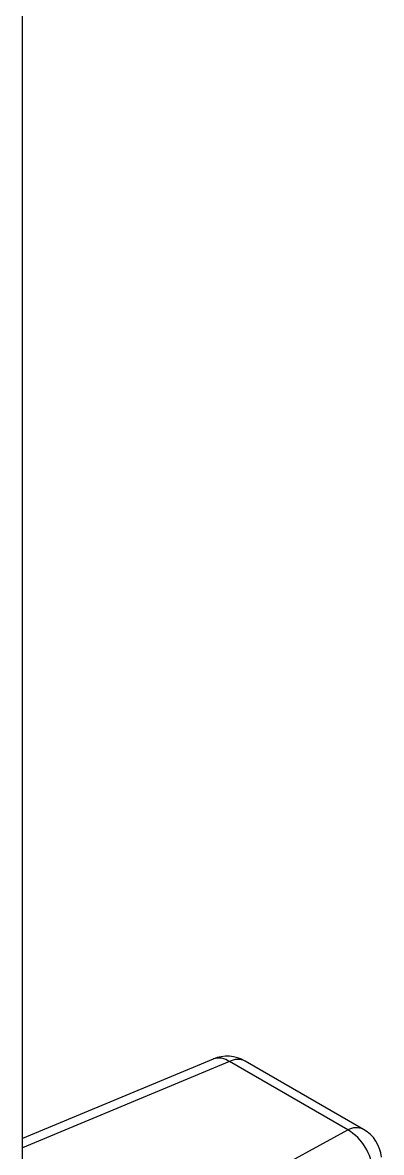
# Model space of a CAD drawing. Extents: x 7 to 113, y 1 to 87.
# Drawn here: x 20.695 to 21.317, y 73.473 to 75.433 of the extents above; entities that cross this region are included whole.
import ezdxf

# ---------------------------------------------------------------- set-up
doc = ezdxf.new("R2010")
doc.units = 0
doc.header["$MEASUREMENT"] = 0
doc.layers.add('OBJECT', color=7, linetype='CONTINUOUS')

msp = doc.modelspace()

# ---------------------------------------------------------------- linework, layer by layer
at = {"layer": 'OBJECT'}
for p, q in [((20.695, 71.3904), (20.695, 77.1305)), ((21.0257, 73.6352), (20.695, 73.4976)), ((21.2862, 73.5132), (21.0809, 73.6317)), ((21.0536, 73.6306), (20.695, 73.4814)), ((21.2588, 73.5121), (21.0536, 73.6306)), ((20.9266, 73.3314), (21.2588, 73.5121))]:
    msp.add_line(p, q, dxfattribs=at)
for centre, radius, start, end in [((21.0497, 73.5775), 0.0625, 60.0027, 112.599), ((21.0352, 73.6067), 0.0301, 52.6115, 108.492), ((21.0682, 73.6055), 0.0291, 64.1049, 120.3465), ((21.2735, 73.487), 0.0291, 64.1049, 120.3465), ((21.2549, 73.4591), 0.0625, 5.333, 60.0027), ((21.2152, 73.4372), 0.0867, 2.7369, 59.8423)]:
    msp.add_arc(centre, radius, start, end, dxfattribs=at)

doc.saveas('drawing.dxf')
